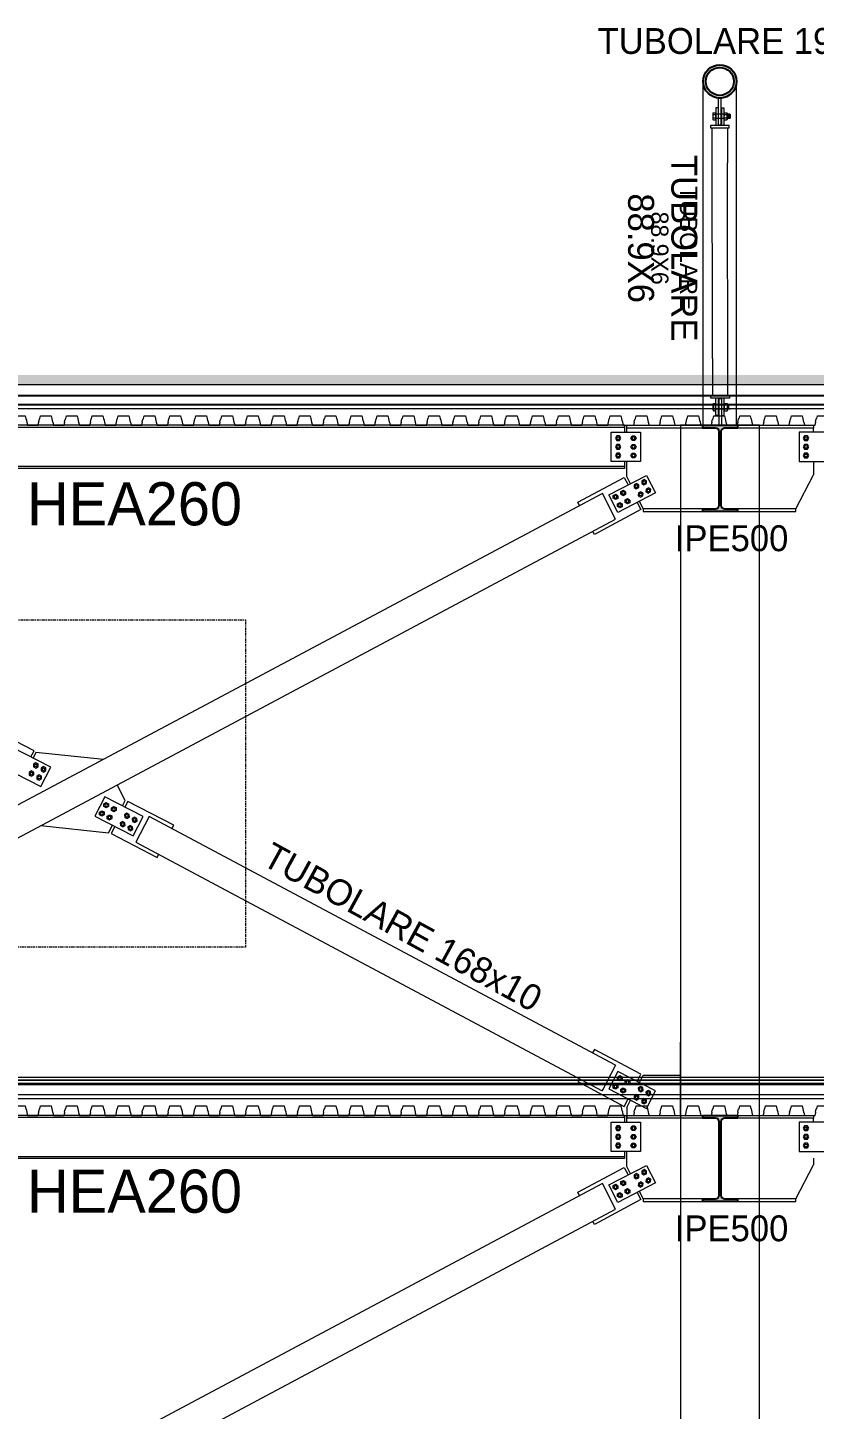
# Model space of a CAD drawing. Header units: millimetres. Extents: x -6949 to 549764, y -83146 to 127128.
# Drawn here: x 284114 to 288671, y 68839 to 76849 of the extents above; entities that cross this region are included whole.
import ezdxf

# ---------------------------------------------------------------- set-up
doc = ezdxf.new("R2010")
doc.units = ezdxf.units.MM
doc.linetypes.add('Centro', pattern=[31.75, 6.35, -4.7625, 15.875, -4.7625])
for name, color, linetype, lineweight in [('armatura', 1, 'Continuous', 15), ('bulloni', 5, 'Continuous', 9), ('fonda', 7, 'Continuous', 18), ('Layer4', 7, 'Continuous', 15), ('LINEA DI SEZIONE', 1, 'Centro', 9), ('piastra', 6, 'Continuous', 18), ('S-BEAM', 5, 'Continuous', 18), ('S-COLS', 7, 'Continuous', 18), ('S-FSTN', 7, 'Continuous', 18), ('SEZIONI acciaio - Steel sections', 7, 'Continuous', 25), ('solaio2', 7, 'Continuous', 9)]:
    doc.layers.add(name, color=color, linetype=linetype, lineweight=lineweight)
doc.layers.add('quote', color=7, linetype='Continuous', lineweight=5, true_color=0x383838)
doc.styles.get("Standard").update_dxf_attribs({"font": ''})
doc.styles.get('Standard').set_extended_font_data('Bahnschrift Light')

# ---------------------------------------------------------------- blocks, each defined once
blk = doc.blocks.new('*U371')
at = {"layer": 'bulloni'}
blk.add_lwpolyline([(-15.6, 0), (-7.8, -13.5), (7.8, -13.5), (15.6, 0), (7.8, 13.5), (-7.8, 13.5)], close=True, dxfattribs=at)
for radius in [9, 7.88]:
    blk.add_circle((0, 0), radius, dxfattribs=at)
blk = doc.blocks.new('*U372')
at = {"color": 0, "linetype": 'ByBlock', "lineweight": -2, "transparency": 16777216}
for p in [(0, 0), (0, -50), (0, -100)]:
    blk.add_blockref('*U371', p, dxfattribs=at)
blk = doc.blocks.new('*U455')
at = {"layer": 'bulloni'}
blk.add_lwpolyline([(-15.6, 0), (-7.8, -13.5), (7.8, -13.5), (15.6, 0), (7.8, 13.5), (-7.8, 13.5)], close=True, dxfattribs=at)
for radius in [9, 7.88]:
    blk.add_circle((0, 0), radius, dxfattribs=at)
blk = doc.blocks.new('*U456')
at = {"color": 0, "linetype": 'ByBlock', "lineweight": -2, "transparency": 16777216}
for p in [(0, 0), (0, -50), (0, -100)]:
    blk.add_blockref('*U455', p, dxfattribs=at)
blk = doc.blocks.new('*U489')
at = {"layer": 'Layer4'}
for points in [[(-109.7, 11.3), (-105.8, 27.5), (-44.2, 27.5), (-40.3, 11.3)], [(-35.1, -10), (-33.5, -8.6), (-35.8, 1.1), (-38.2, 10.8), (-40.3, 11.3)], [(35.1, -10), (33.5, -8.6), (35.8, 1.1), (38.2, 10.8), (40.3, 11.3)], [(40.3, 11.3), (44.2, 27.5), (105.8, 27.5), (109.7, 11.3)], [(-35.1, -10), (-30.7, -27.5), (30.7, -27.5), (35.1, -10)]]:
    blk.add_lwpolyline(points, dxfattribs=at)
blk = doc.blocks.new('*U490')
at = {"layer": 'fonda', "color": 0, "linetype": 'ByBlock', "lineweight": -2, "transparency": 16777216}
for p in [(18300, 0), (18450, 0), (18600, 0), (18750, 0), (18900, 0), (19050, 0), (19200, 0), (19350, 0), (19500, 0), (19650, 0), (19800, 0), (19950, 0), (20100, 0), (20250, 0), (20400, 0), (20550, 0), (20700, 0), (20850, 0), (21000, 0), (21150, 0), (21300, 0), (21450, 0), (21600, 0), (21750, 0), (21900, 0), (22050, 0), (22200, 0), (22350, 0), (22500, 0), (22650, 0), (22800, 0)]:
    blk.add_blockref('*U489', p, dxfattribs=at)
blk = doc.blocks.new('*U491')
at = {"layer": 'Layer4'}
for points in [[(-109.7, 11.3), (-105.8, 27.5), (-44.2, 27.5), (-40.3, 11.3)], [(-35.1, -10), (-33.5, -8.6), (-35.8, 1.1), (-38.2, 10.8), (-40.3, 11.3)], [(35.1, -10), (33.5, -8.6), (35.8, 1.1), (38.2, 10.8), (40.3, 11.3)], [(40.3, 11.3), (44.2, 27.5), (105.8, 27.5), (109.7, 11.3)], [(-35.1, -10), (-30.7, -27.5), (30.7, -27.5), (35.1, -10)]]:
    blk.add_lwpolyline(points, dxfattribs=at)
blk = doc.blocks.new('*U492')
at = {"layer": 'fonda', "color": 0, "linetype": 'ByBlock', "lineweight": -2, "transparency": 16777216}
for p in [(18300, 0), (18450, 0), (18600, 0), (18750, 0), (18900, 0), (19050, 0), (19200, 0), (19350, 0), (19500, 0), (19650, 0), (19800, 0), (19950, 0), (20100, 0), (20250, 0), (20400, 0), (20550, 0), (20700, 0), (20850, 0), (21000, 0), (21150, 0), (21300, 0), (21450, 0), (21600, 0), (21750, 0), (21900, 0), (22050, 0), (22200, 0), (22350, 0), (22500, 0), (22650, 0), (22800, 0)]:
    blk.add_blockref('*U491', p, dxfattribs=at)
blk = doc.blocks.new('*U1689')
at = {"layer": 'quote', "true_color": 0xc7c8ca}
h = blk.add_hatch(color=9, dxfattribs=at)
h.dxf.hatch_style = 1
h.paths.add_polyline_path([(100, 500), (38.5, 500), (-100, 500), (-100, 484), (-26.1, 484, -0.414214), (-5.1, 463), (-5.1, 37, -0.414214), (-26.1, 16), (-100, 16), (-100, 0), (100, 0), (100, 16), (26.1, 16, -0.414214), (5.1, 37), (5.1, 463, -0.414214), (26.1, 484), (100, 484)])
blk = doc.blocks.new('*U1690')
at = {"layer": 'quote', "color": 0, "linetype": 'ByBlock', "lineweight": -2, "transparency": 16777216}
for p in [(22500, 0), (22500, -4000)]:
    blk.add_blockref('*U1689', p, dxfattribs=at)
blk = doc.blocks.new('*U1697')
at = {"layer": 'bulloni'}
blk.add_lwpolyline([(-15.6, 0), (-7.8, -13.5), (7.8, -13.5), (15.6, 0), (7.8, 13.5), (-7.8, 13.5)], close=True, dxfattribs=at)
for radius in [9, 7.88]:
    blk.add_circle((0, 0), radius, dxfattribs=at)
blk = doc.blocks.new('*U1698')
at = {"color": 0, "linetype": 'ByBlock', "lineweight": -2, "transparency": 16777216}
for p in [(0, 0), (0, -50), (0, -100)]:
    blk.add_blockref('*U1697', p, dxfattribs=at)
blk = doc.blocks.new('*U1695')
at = {"layer": 'bulloni'}
blk.add_lwpolyline([(-15.6, 0), (-7.8, -13.5), (7.8, -13.5), (15.6, 0), (7.8, 13.5), (-7.8, 13.5)], close=True, dxfattribs=at)
for radius in [9, 7.88]:
    blk.add_circle((0, 0), radius, dxfattribs=at)
blk = doc.blocks.new('*U1696')
at = {"color": 0, "linetype": 'ByBlock', "lineweight": -2, "transparency": 16777216}
for p in [(0, 0), (0, -50), (0, -100)]:
    blk.add_blockref('*U1695', p, dxfattribs=at)
blk = doc.blocks.new('*U1701')
at = {"layer": 'bulloni'}
blk.add_lwpolyline([(-15.6, 0), (-7.8, -13.5), (7.8, -13.5), (15.6, 0), (7.8, 13.5), (-7.8, 13.5)], close=True, dxfattribs=at)
for radius in [9, 7.88]:
    blk.add_circle((0, 0), radius, dxfattribs=at)
blk = doc.blocks.new('*U1702')
at = {"color": 0, "linetype": 'ByBlock', "lineweight": -2, "transparency": 16777216}
for p in [(0, 0), (0, -50), (0, -100)]:
    blk.add_blockref('*U1701', p, dxfattribs=at)
blk = doc.blocks.new('*U1699')
at = {"layer": 'bulloni'}
blk.add_lwpolyline([(-15.6, 0), (-7.8, -13.5), (7.8, -13.5), (15.6, 0), (7.8, 13.5), (-7.8, 13.5)], close=True, dxfattribs=at)
for radius in [9, 7.88]:
    blk.add_circle((0, 0), radius, dxfattribs=at)
blk = doc.blocks.new('*U1700')
at = {"color": 0, "linetype": 'ByBlock', "lineweight": -2, "transparency": 16777216}
for p in [(0, 0), (0, -50), (0, -100)]:
    blk.add_blockref('*U1699', p, dxfattribs=at)
blk = doc.blocks.new('*U1715')
at = {"layer": 'bulloni'}
blk.add_lwpolyline([(-15.6, 0), (-7.8, -13.5), (7.8, -13.5), (15.6, 0), (7.8, 13.5), (-7.8, 13.5)], close=True, dxfattribs=at)
for radius in [9, 7.88]:
    blk.add_circle((0, 0), radius, dxfattribs=at)
blk = doc.blocks.new('*U1716')
at = {"color": 0, "linetype": 'ByBlock', "lineweight": -2, "transparency": 16777216}
for p in [(0, 0), (50, 0), (0, -54), (50, -54)]:
    blk.add_blockref('*U1715', p, dxfattribs=at)
blk = doc.blocks.new('*U1719')
at = {"layer": 'bulloni'}
blk.add_lwpolyline([(-15.6, 0), (-7.8, -13.5), (7.8, -13.5), (15.6, 0), (7.8, 13.5), (-7.8, 13.5)], close=True, dxfattribs=at)
for radius in [9, 7.88]:
    blk.add_circle((0, 0), radius, dxfattribs=at)
blk = doc.blocks.new('*U1720')
at = {"color": 0, "linetype": 'ByBlock', "lineweight": -2, "transparency": 16777216}
for p in [(0, 0), (50, 0), (0, -54), (50, -54)]:
    blk.add_blockref('*U1719', p, dxfattribs=at)
blk = doc.blocks.new('*U1721')
at = {"layer": 'bulloni'}
blk.add_lwpolyline([(-15.6, 0), (-7.8, -13.5), (7.8, -13.5), (15.6, 0), (7.8, 13.5), (-7.8, 13.5)], close=True, dxfattribs=at)
for radius in [9, 7.88]:
    blk.add_circle((0, 0), radius, dxfattribs=at)
blk = doc.blocks.new('*U1722')
at = {"color": 0, "linetype": 'ByBlock', "lineweight": -2, "transparency": 16777216}
for p in [(0, 0), (50, 0), (0, -54), (50, -54)]:
    blk.add_blockref('*U1721', p, dxfattribs=at)
blk = doc.blocks.new('*U1760')
at = {"layer": 'bulloni'}
blk.add_lwpolyline([(-15.6, 0), (-7.8, -13.5), (7.8, -13.5), (15.6, 0), (7.8, 13.5), (-7.8, 13.5)], close=True, dxfattribs=at)
for radius in [9, 7.88]:
    blk.add_circle((0, 0), radius, dxfattribs=at)
blk = doc.blocks.new('*U1761')
at = {"color": 0, "linetype": 'ByBlock', "lineweight": -2, "transparency": 16777216}
for p in [(0, 0), (50, 0), (0, -54), (50, -54)]:
    blk.add_blockref('*U1760', p, dxfattribs=at)
blk = doc.blocks.new('*U1762')
at = {"layer": 'bulloni'}
blk.add_lwpolyline([(-15.6, 0), (-7.8, -13.5), (7.8, -13.5), (15.6, 0), (7.8, 13.5), (-7.8, 13.5)], close=True, dxfattribs=at)
for radius in [9, 7.88]:
    blk.add_circle((0, 0), radius, dxfattribs=at)
blk = doc.blocks.new('*U1759')
at = {"color": 0, "linetype": 'ByBlock', "lineweight": -2, "transparency": 16777216}
for p in [(0, 0), (50, 0), (0, -54), (50, -54)]:
    blk.add_blockref('*U1762', p, dxfattribs=at)
blk = doc.blocks.new('*U1764')
at = {"layer": 'bulloni'}
blk.add_lwpolyline([(-15.6, 0), (-7.8, -13.5), (7.8, -13.5), (15.6, 0), (7.8, 13.5), (-7.8, 13.5)], close=True, dxfattribs=at)
for radius in [9, 7.88]:
    blk.add_circle((0, 0), radius, dxfattribs=at)
blk = doc.blocks.new('*U1765')
at = {"color": 0, "linetype": 'ByBlock', "lineweight": -2, "transparency": 16777216}
for p in [(0, 0), (50, 0), (0, -54), (50, -54)]:
    blk.add_blockref('*U1764', p, dxfattribs=at)
blk = doc.blocks.new('*U1766')
at = {"layer": 'bulloni'}
blk.add_lwpolyline([(-15.6, 0), (-7.8, -13.5), (7.8, -13.5), (15.6, 0), (7.8, 13.5), (-7.8, 13.5)], close=True, dxfattribs=at)
for radius in [9, 7.88]:
    blk.add_circle((0, 0), radius, dxfattribs=at)
blk = doc.blocks.new('*U1763')
at = {"color": 0, "linetype": 'ByBlock', "lineweight": -2, "transparency": 16777216}
for p in [(0, 0), (50, 0), (0, -54), (50, -54)]:
    blk.add_blockref('*U1766', p, dxfattribs=at)
blk = doc.blocks.new('*U1768')
at = {"layer": 'bulloni'}
blk.add_lwpolyline([(-15.6, 0), (-7.8, -13.5), (7.8, -13.5), (15.6, 0), (7.8, 13.5), (-7.8, 13.5)], close=True, dxfattribs=at)
for radius in [9, 7.88]:
    blk.add_circle((0, 0), radius, dxfattribs=at)
blk = doc.blocks.new('*U1769')
at = {"color": 0, "linetype": 'ByBlock', "lineweight": -2, "transparency": 16777216}
for p in [(0, 0), (50, 0), (0, -54), (50, -54)]:
    blk.add_blockref('*U1768', p, dxfattribs=at)
blk = doc.blocks.new('*U1770')
at = {"layer": 'bulloni'}
blk.add_lwpolyline([(-15.6, 0), (-7.8, -13.5), (7.8, -13.5), (15.6, 0), (7.8, 13.5), (-7.8, 13.5)], close=True, dxfattribs=at)
for radius in [9, 7.88]:
    blk.add_circle((0, 0), radius, dxfattribs=at)
blk = doc.blocks.new('*U1767')
at = {"color": 0, "linetype": 'ByBlock', "lineweight": -2, "transparency": 16777216}
for p in [(0, 0), (50, 0), (0, -54), (50, -54)]:
    blk.add_blockref('*U1770', p, dxfattribs=at)

msp = doc.modelspace()

# ---------------------------------------------------------------- hatches: boundary and pattern name
at = {"layer": 'fonda', "true_color": 0xc7c8ca}
h = msp.add_hatch(dxfattribs=at)
h.set_pattern_fill('GRAVEL', color=9, scale=2)
h.set_pattern_definition([(228.0127875, (-25933.751, 50.8), (-406.40000003, -457.19999997), [6.834429, -676.609673]), (184.969741, (-25938.323, 45.72), (609.599999759, 50.800002894), [11.728094, -1161.080978]), (132.5104471, (-25950.007, 44.704), (508.000000215, -558.799999805), [8.26963, -818.694456]), (267.273689, (-25969.819, 32.004), (50.800000106, 1015.999999995), [10.68009, -1057.3287485]), (292.8336542, (-25970.327, 21.336), (-254.000000021, 609.599999991), [10.472674, -1036.796155]), (357.273689, (-25966.263, 11.684), (-1015.999999995, 50.800000106), [10.68009, -1057.3287485]), (37.6942405, (-25955.595, 11.176), (-660.399999971, -508.000000038), [14.123873, -1398.262306]), (72.2553284, (-25944.419, 19.812), (355.600000096, 1117.59999997), [13.33439, -1320.105132]), (121.4295656, (-25940.355, 32.512), (-406.400000058, 660.399999965), [10.71626, -1060.910914]), (175.2363583, (-25945.943, 41.656), (558.79999999, -50.80000009), [12.234266, -599.478739]), (222.3974378, (-25958.135, 42.672), (-609.5999999805, -558.800000021), [15.821558, -1566.33545]), (138.8140748, (-25919.527, 31.496), (-355.59999998, 304.800000025), [5.400091, -534.6113165]), (171.4692344, (-25923.591, 35.052), (660.400000018, -101.599999885), [10.27364, -1017.09278]), (225, (-25933.75, 36.576), (-7e-15, -50.8), [7.184187, -64.657862]), (203.1985905, (-25937.307, 42.672), (254, 101.59999998), [3.868826, -383.012447]), (291.8014095, (-25940.863, 41.148), (-50.8, 152.4), [5.471312, -268.09506]), (30.9637565, (-25938.831, 36.068), (152.4, 101.6), [8.886393, -287.325963]), (161.565051, (-25931.211, 40.64), (101.6, -50.8), [6.425743, -154.217962]), (16.3895403, (-25970.327, 41.148), (508, 152.4), [9.00176, -891.1765335]), (70.346176, (-25961.691, 43.688), (-203.20000002, -558.799999993), [7.551979, -747.6443136]), (293.1985905, (-25931.211, 50.8), (-101.59999998, 254.00000001), [7.737602, -379.143672]), (343.6104597, (-25928.163, 43.688), (-508.00000001, 152.399999964), [9.00176, -891.1765335]), (339.4439548, (-25970.327, 9.652), (-254, 101.6), [8.680704, -425.354686]), (294.7751406, (-25962.199, 6.604), (-254.000000302, 558.799999863), [7.273442, -720.071868]), (66.8014095, (-25930.703, 0), (101.59999998, 254), [7.737602, -379.143672]), (17.3540246, (-25927.655, 7.112), (-660.399999987, -203.200000043), [8.515655, -843.04752]), (69.4439548, (-25955.595, 0), (-101.6, -254), [4.340352, -429.695038]), (101.3099325, (-25933.751, 0), (-50.8, 203.2), [2.590292, -256.439899]), (165.9637565, (-25934.259, 2.54), (152.4, -50.8), [10.472674, -198.981092]), (186.009006, (-25944.419, 5.08), (507.999999997, 50.800000027), [9.70534, -960.827297]), (303.6900675, (-25938.831, 31.496), (-50.8, 101.6), [7.326478, -175.835527]), (353.1572266, (-25934.767, 25.4), (863.600000005, -101.599999955), [12.791135, -1266.320181]), (60.9453959, (-25922.067, 23.876), (-203.200000006, -355.6), [5.230165, -517.787846]), (90, (-25919.527, 28.45), (-50.8, 50.8), [3.048, -47.752]), (120.2564372, (-25945.435, 6.604), (203.199999975, -355.600000014), [7.057339, -698.6788155]), (48.0127875, (-25948.991, 12.7), (406.400000034, 457.19999997), [13.668858, -669.775244]), (0, (-25939.847, 22.86), (50.8, 50.8), [13.208, -37.592]), (325.3048465, (-25926.639, 22.86), (508.000000192, -355.599999725), [8.032191, -795.1863345]), (254.054604, (-25920.035, 18.288), (-50.8, -203.2), [7.396582, -362.433001]), (207.64597536, (-25922.067, 11.176), (-965.200000035, -507.999999933), [12.042902, -1192.2492885]), (175.42607874, (-25932.735, 5.588), (-660.4, 50.8), [12.740589, -1261.316929])])
h.paths.add_polyline_path([(278165.8, 74834.2), (278165.8, 74779.5), (285665.8, 74779.5), (285665.8, 74834.2)])
h = msp.add_hatch(dxfattribs=at)
h.set_pattern_fill('GRAVEL', color=9, scale=2)
h.set_pattern_definition([(228.0127875, (-22933.751, 50.8), (-406.40000003, -457.19999997), [6.834429, -676.609673]), (184.969741, (-22938.323, 45.72), (609.599999759, 50.800002894), [11.728094, -1161.080978]), (132.5104471, (-22950.007, 44.704), (508.000000215, -558.799999805), [8.26963, -818.694456]), (267.273689, (-22969.819, 32.004), (50.800000106, 1015.999999995), [10.68009, -1057.3287485]), (292.8336542, (-22970.327, 21.336), (-254.000000021, 609.599999991), [10.472674, -1036.796155]), (357.273689, (-22966.263, 11.684), (-1015.999999995, 50.800000106), [10.68009, -1057.3287485]), (37.6942405, (-22955.595, 11.176), (-660.399999971, -508.000000038), [14.123873, -1398.262306]), (72.2553284, (-22944.419, 19.812), (355.600000096, 1117.59999997), [13.33439, -1320.105132]), (121.4295656, (-22940.355, 32.512), (-406.400000058, 660.399999965), [10.71626, -1060.910914]), (175.2363583, (-22945.943, 41.656), (558.79999999, -50.80000009), [12.234266, -599.478739]), (222.3974378, (-22958.135, 42.672), (-609.5999999805, -558.800000021), [15.821558, -1566.33545]), (138.8140748, (-22919.527, 31.496), (-355.59999998, 304.800000025), [5.400091, -534.6113165]), (171.4692344, (-22923.591, 35.052), (660.400000018, -101.599999885), [10.27364, -1017.09278]), (225, (-22933.75, 36.576), (-7e-15, -50.8), [7.184187, -64.657862]), (203.1985905, (-22937.307, 42.672), (254, 101.59999998), [3.868826, -383.012447]), (291.8014095, (-22940.863, 41.148), (-50.8, 152.4), [5.471312, -268.09506]), (30.9637565, (-22938.831, 36.068), (152.4, 101.6), [8.886393, -287.325963]), (161.565051, (-22931.211, 40.64), (101.6, -50.8), [6.425743, -154.217962]), (16.3895403, (-22970.327, 41.148), (508, 152.4), [9.00176, -891.1765335]), (70.346176, (-22961.691, 43.688), (-203.20000002, -558.799999993), [7.551979, -747.6443136]), (293.1985905, (-22931.211, 50.8), (-101.59999998, 254.00000001), [7.737602, -379.143672]), (343.6104597, (-22928.163, 43.688), (-508.00000001, 152.399999964), [9.00176, -891.1765335]), (339.4439548, (-22970.327, 9.652), (-254, 101.6), [8.680704, -425.354686]), (294.7751406, (-22962.199, 6.604), (-254.000000302, 558.799999863), [7.273442, -720.071868]), (66.8014095, (-22930.703, 0), (101.59999998, 254), [7.737602, -379.143672]), (17.3540246, (-22927.655, 7.112), (-660.399999987, -203.200000043), [8.515655, -843.04752]), (69.4439548, (-22955.595, 0), (-101.6, -254), [4.340352, -429.695038]), (101.3099325, (-22933.751, 0), (-50.8, 203.2), [2.590292, -256.439899]), (165.9637565, (-22934.259, 2.54), (152.4, -50.8), [10.472674, -198.981092]), (186.009006, (-22944.419, 5.08), (507.999999997, 50.800000027), [9.70534, -960.827297]), (303.6900675, (-22938.831, 31.496), (-50.8, 101.6), [7.326478, -175.835527]), (353.1572266, (-22934.767, 25.4), (863.600000005, -101.599999955), [12.791135, -1266.320181]), (60.9453959, (-22922.067, 23.876), (-203.200000006, -355.6), [5.230165, -517.787846]), (90, (-22919.527, 28.45), (-50.8, 50.8), [3.048, -47.752]), (120.2564372, (-22945.435, 6.604), (203.199999975, -355.600000014), [7.057339, -698.6788155]), (48.0127875, (-22948.991, 12.7), (406.400000034, 457.19999997), [13.668858, -669.775244]), (0, (-22939.847, 22.86), (50.8, 50.8), [13.208, -37.592]), (325.3048465, (-22926.639, 22.86), (508.000000192, -355.599999725), [8.032191, -795.1863345]), (254.054604, (-22920.035, 18.288), (-50.8, -203.2), [7.396582, -362.433001]), (207.64597536, (-22922.067, 11.176), (-965.200000035, -507.999999933), [12.042902, -1192.2492885]), (175.42607874, (-22932.735, 5.588), (-660.4, 50.8), [12.740589, -1261.316929])])
h.paths.add_polyline_path([(281165.8, 74834.2), (281165.8, 74779.5), (288665.8, 74779.5), (288665.8, 74834.2)])
h = msp.add_hatch(dxfattribs=at)
h.set_pattern_fill('GRAVEL', color=9, scale=2)
h.set_pattern_definition([(228.0127875, (-19933.751, 50.8), (-406.40000003, -457.19999997), [6.834429, -676.609673]), (184.969741, (-19938.323, 45.72), (609.599999759, 50.800002894), [11.728094, -1161.080978]), (132.5104471, (-19950.007, 44.704), (508.000000215, -558.799999805), [8.26963, -818.694456]), (267.273689, (-19969.819, 32.004), (50.800000106, 1015.999999995), [10.68009, -1057.3287485]), (292.8336542, (-19970.327, 21.336), (-254.000000021, 609.599999991), [10.472674, -1036.796155]), (357.273689, (-19966.263, 11.684), (-1015.999999995, 50.800000106), [10.68009, -1057.3287485]), (37.6942405, (-19955.595, 11.176), (-660.399999971, -508.000000038), [14.123873, -1398.262306]), (72.2553284, (-19944.419, 19.812), (355.600000096, 1117.59999997), [13.33439, -1320.105132]), (121.4295656, (-19940.355, 32.512), (-406.400000058, 660.399999965), [10.71626, -1060.910914]), (175.2363583, (-19945.943, 41.656), (558.79999999, -50.80000009), [12.234266, -599.478739]), (222.3974378, (-19958.135, 42.672), (-609.5999999805, -558.800000021), [15.821558, -1566.33545]), (138.8140748, (-19919.527, 31.496), (-355.59999998, 304.800000025), [5.400091, -534.6113165]), (171.4692344, (-19923.591, 35.052), (660.400000018, -101.599999885), [10.27364, -1017.09278]), (225, (-19933.75, 36.576), (-7e-15, -50.8), [7.184187, -64.657862]), (203.1985905, (-19937.307, 42.672), (254, 101.59999998), [3.868826, -383.012447]), (291.8014095, (-19940.863, 41.148), (-50.8, 152.4), [5.471312, -268.09506]), (30.9637565, (-19938.831, 36.068), (152.4, 101.6), [8.886393, -287.325963]), (161.565051, (-19931.211, 40.64), (101.6, -50.8), [6.425743, -154.217962]), (16.3895403, (-19970.327, 41.148), (508, 152.4), [9.00176, -891.1765335]), (70.346176, (-19961.691, 43.688), (-203.20000002, -558.799999993), [7.551979, -747.6443136]), (293.1985905, (-19931.211, 50.8), (-101.59999998, 254.00000001), [7.737602, -379.143672]), (343.6104597, (-19928.163, 43.688), (-508.00000001, 152.399999964), [9.00176, -891.1765335]), (339.4439548, (-19970.327, 9.652), (-254, 101.6), [8.680704, -425.354686]), (294.7751406, (-19962.199, 6.604), (-254.000000302, 558.799999863), [7.273442, -720.071868]), (66.8014095, (-19930.703, 0), (101.59999998, 254), [7.737602, -379.143672]), (17.3540246, (-19927.655, 7.112), (-660.399999987, -203.200000043), [8.515655, -843.04752]), (69.4439548, (-19955.595, 0), (-101.6, -254), [4.340352, -429.695038]), (101.3099325, (-19933.751, 0), (-50.8, 203.2), [2.590292, -256.439899]), (165.9637565, (-19934.259, 2.54), (152.4, -50.8), [10.472674, -198.981092]), (186.009006, (-19944.419, 5.08), (507.999999997, 50.800000027), [9.70534, -960.827297]), (303.6900675, (-19938.831, 31.496), (-50.8, 101.6), [7.326478, -175.835527]), (353.1572266, (-19934.767, 25.4), (863.600000005, -101.599999955), [12.791135, -1266.320181]), (60.9453959, (-19922.067, 23.876), (-203.200000006, -355.6), [5.230165, -517.787846]), (90, (-19919.527, 28.45), (-50.8, 50.8), [3.048, -47.752]), (120.2564372, (-19945.435, 6.604), (203.199999975, -355.600000014), [7.057339, -698.6788155]), (48.0127875, (-19948.991, 12.7), (406.400000034, 457.19999997), [13.668858, -669.775244]), (0, (-19939.847, 22.86), (50.8, 50.8), [13.208, -37.592]), (325.3048465, (-19926.639, 22.86), (508.000000192, -355.599999725), [8.032191, -795.1863345]), (254.054604, (-19920.035, 18.288), (-50.8, -203.2), [7.396582, -362.433001]), (207.64597536, (-19922.067, 11.176), (-965.200000035, -507.999999933), [12.042902, -1192.2492885]), (175.42607874, (-19932.735, 5.588), (-660.4, 50.8), [12.740589, -1261.316929])])
h.paths.add_polyline_path([(284165.8, 74834.2), (284165.8, 74779.5), (291665.8, 74779.5), (291665.8, 74834.2)])
h = msp.add_hatch(dxfattribs=at)
h.set_pattern_fill('GRAVEL', color=9, scale=2)
h.set_pattern_definition([(228.0127875, (-16933.751, 50.8), (-406.40000003, -457.19999997), [6.834429, -676.609673]), (184.969741, (-16938.323, 45.72), (609.599999759, 50.800002894), [11.728094, -1161.080978]), (132.5104471, (-16950.007, 44.704), (508.000000215, -558.799999805), [8.26963, -818.694456]), (267.273689, (-16969.819, 32.004), (50.800000106, 1015.999999995), [10.68009, -1057.3287485]), (292.8336542, (-16970.327, 21.336), (-254.000000021, 609.599999991), [10.472674, -1036.796155]), (357.273689, (-16966.263, 11.684), (-1015.999999995, 50.800000106), [10.68009, -1057.3287485]), (37.6942405, (-16955.595, 11.176), (-660.399999971, -508.000000038), [14.123873, -1398.262306]), (72.2553284, (-16944.419, 19.812), (355.600000096, 1117.59999997), [13.33439, -1320.105132]), (121.4295656, (-16940.355, 32.512), (-406.400000058, 660.399999965), [10.71626, -1060.910914]), (175.2363583, (-16945.943, 41.656), (558.79999999, -50.80000009), [12.234266, -599.478739]), (222.3974378, (-16958.135, 42.672), (-609.5999999805, -558.800000021), [15.821558, -1566.33545]), (138.8140748, (-16919.527, 31.496), (-355.59999998, 304.800000025), [5.400091, -534.6113165]), (171.4692344, (-16923.591, 35.052), (660.400000018, -101.599999885), [10.27364, -1017.09278]), (225, (-16933.75, 36.576), (-7e-15, -50.8), [7.184187, -64.657862]), (203.1985905, (-16937.307, 42.672), (254, 101.59999998), [3.868826, -383.012447]), (291.8014095, (-16940.863, 41.148), (-50.8, 152.4), [5.471312, -268.09506]), (30.9637565, (-16938.831, 36.068), (152.4, 101.6), [8.886393, -287.325963]), (161.565051, (-16931.211, 40.64), (101.6, -50.8), [6.425743, -154.217962]), (16.3895403, (-16970.327, 41.148), (508, 152.4), [9.00176, -891.1765335]), (70.346176, (-16961.691, 43.688), (-203.20000002, -558.799999993), [7.551979, -747.6443136]), (293.1985905, (-16931.211, 50.8), (-101.59999998, 254.00000001), [7.737602, -379.143672]), (343.6104597, (-16928.163, 43.688), (-508.00000001, 152.399999964), [9.00176, -891.1765335]), (339.4439548, (-16970.327, 9.652), (-254, 101.6), [8.680704, -425.354686]), (294.7751406, (-16962.199, 6.604), (-254.000000302, 558.799999863), [7.273442, -720.071868]), (66.8014095, (-16930.703, 0), (101.59999998, 254), [7.737602, -379.143672]), (17.3540246, (-16927.655, 7.112), (-660.399999987, -203.200000043), [8.515655, -843.04752]), (69.4439548, (-16955.595, 0), (-101.6, -254), [4.340352, -429.695038]), (101.3099325, (-16933.751, 0), (-50.8, 203.2), [2.590292, -256.439899]), (165.9637565, (-16934.259, 2.54), (152.4, -50.8), [10.472674, -198.981092]), (186.009006, (-16944.419, 5.08), (507.999999997, 50.800000027), [9.70534, -960.827297]), (303.6900675, (-16938.831, 31.496), (-50.8, 101.6), [7.326478, -175.835527]), (353.1572266, (-16934.767, 25.4), (863.600000005, -101.599999955), [12.791135, -1266.320181]), (60.9453959, (-16922.067, 23.876), (-203.200000006, -355.6), [5.230165, -517.787846]), (90, (-16919.527, 28.45), (-50.8, 50.8), [3.048, -47.752]), (120.2564372, (-16945.435, 6.604), (203.199999975, -355.600000014), [7.057339, -698.6788155]), (48.0127875, (-16948.991, 12.7), (406.400000034, 457.19999997), [13.668858, -669.775244]), (0, (-16939.847, 22.86), (50.8, 50.8), [13.208, -37.592]), (325.3048465, (-16926.639, 22.86), (508.000000192, -355.599999725), [8.032191, -795.1863345]), (254.054604, (-16920.035, 18.288), (-50.8, -203.2), [7.396582, -362.433001]), (207.64597536, (-16922.067, 11.176), (-965.200000035, -507.999999933), [12.042902, -1192.2492885]), (175.42607874, (-16932.735, 5.588), (-660.4, 50.8), [12.740589, -1261.316929])])
h.paths.add_polyline_path([(287165.8, 74834.2), (287165.8, 74779.5), (294665.8, 74779.5), (294665.8, 74834.2)])
at = {"layer": 'quote', "true_color": 0xc7c8ca}
h = msp.add_hatch(color=9, dxfattribs=at)
h.dxf.hatch_style = 1
h.paths.add_polyline_path([(288026.6, 76538.3), (288026.6, 76535.1, 0.991363), (288220.3, 76536.8, 0.99194)])
h.paths.add_polyline_path([(288204.3, 76536.8, -1), (288042.6, 76536.8, -1)], flags=16)
at = {"layer": 'S-FSTN', "true_color": 0xc7c8ca}
h = msp.add_hatch(dxfattribs=at)
h.set_pattern_fill('GRAVEL', color=9, scale=2.8, angle=53)
h.paths.add_polyline_path([(282624.8, 74793.4), (300165.1, 74753.4), (300763.1, 74753.4), (300763.1, 74813.4), (265083.2, 74813.4), (265083.9, 74753.4)])

# ---------------------------------------------------------------- linework, layer by layer
msp.add_line((300165.8, 74713.4), (265083.8, 74713.4))
at = {"color": 0, "lineweight": 9}
for points in [[(265083.8, 74779.5), (303665.8, 74779.5), (303665.8, 74713.4), (265083.8, 74713.4)], [(265083.8, 70764.8), (303665.8, 70764.8), (303665.8, 70748.4), (265083.8, 70748.4)], [(265083.8, 70748.4), (303665.8, 70748.4), (303665.8, 70728.4), (265083.8, 70728.4)]]:
    msp.add_lwpolyline(points, close=True, dxfattribs=at)
msp.add_lwpolyline([(303665.8, 74713.4), (265083.8, 74713.4), (265083.8, 74663.4), (303665.8, 74663.4)], close=True)
msp.add_lwpolyline([(265083.8, 70663.4), (265083.8, 70723.4), (303665.8, 70723.4), (303665.8, 70663.4), (265083.8, 70663.4)], dxfattribs=at)
at = {"layer": 'armatura'}
for points in [[(265113.8, 74640.4), (303644.1, 74640.4)], [(265113.8, 70640.4), (303644.1, 70640.4)]]:
    msp.add_lwpolyline(points, dxfattribs=at)
at = {"layer": 'bulloni'}
for p, q in [((288083.1, 76352.7), (288084.7, 76355.2)), ((288083.1, 76352.7), (288083.1, 76316.2)), ((288084.7, 76355.2), (288097.4, 76355.2)), ((288084.7, 76344.8), (288097.4, 76344.8)), ((288097.4, 76355.2), (288097.4, 76313.7)), ((288097.4, 76351.1), (288098.1, 76351.1)), ((288098.1, 76351.1), (288098.1, 76317.8)), ((288147.4, 76346.4), (288099.4, 76346.4)), ((288147.4, 76352.7), (288149.1, 76355.2)), ((288147.4, 76352.7), (288147.4, 76316.2)), ((288149.1, 76355.2), (288164.7, 76355.2)), ((288149.1, 76344.8), (288164.7, 76344.8)), ((288166.4, 76352.7), (288164.7, 76355.2)), ((288166.4, 76352.7), (288166.4, 76316.2)), ((288181.7, 76346.4), (288166.4, 76346.4)), ((288169, 76325.8), (288168, 76343.1)), ((288172.2, 76327.8), (288171.4, 76341.1)), ((288175.6, 76325.8), (288174.7, 76343.1)), ((288178.9, 76327.8), (288178.1, 76341.1)), ((288181.7, 76346.4), (288183.1, 76345.1)), ((288181.7, 76346.4), (288181.7, 76322.4)), ((288183.1, 76345.1), (288183.1, 76323.8)), ((288083.1, 76316.2), (288084.7, 76313.7)), ((288097.4, 76324), (288084.7, 76324)), ((288084.7, 76313.7), (288097.4, 76313.7)), ((288097.4, 76317.8), (288098.1, 76317.8)), ((288147.4, 76322.4), (288099.4, 76322.4)), ((288147.4, 76316.2), (288149.1, 76313.7)), ((288164.7, 76324), (288149.1, 76324)), ((288149.1, 76313.7), (288164.7, 76313.7)), ((288166.4, 76316.2), (288164.7, 76313.7)), ((288181.7, 76322.4), (288166.4, 76322.4)), ((288183.1, 76323.8), (288181.7, 76322.4)), ((288084.5, 74667.2), (288086.1, 74669.7)), ((288084.5, 74630.6), (288084.5, 74667.2)), ((288086.1, 74669.7), (288098.8, 74669.7)), ((288098.8, 74659.3), (288086.1, 74659.3)), ((288098.8, 74628.1), (288098.8, 74669.7)), ((288098.8, 74665.6), (288099.5, 74665.6)), ((288099.5, 74632.2), (288099.5, 74665.6)), ((288148.8, 74660.9), (288100.8, 74660.9)), ((288148.8, 74667.2), (288150.5, 74669.7)), ((288148.8, 74630.6), (288148.8, 74667.2)), ((288150.5, 74669.7), (288166.1, 74669.7)), ((288166.1, 74659.3), (288150.5, 74659.3)), ((288167.8, 74667.2), (288166.1, 74669.7)), ((288167.8, 74630.6), (288167.8, 74667.2)), ((288183.1, 74660.9), (288167.8, 74660.9)), ((288170.4, 74657.6), (288169.4, 74640.2)), ((288173.6, 74655.6), (288172.8, 74642.2)), ((288084.5, 74630.6), (288086.1, 74628.1)), ((288086.1, 74638.5), (288098.8, 74638.5)), ((288086.1, 74628.1), (288098.8, 74628.1)), ((288098.8, 74632.2), (288099.5, 74632.2)), ((288148.8, 74636.9), (288100.8, 74636.9)), ((288148.8, 74630.6), (288150.5, 74628.1)), ((288150.5, 74638.5), (288166.1, 74638.5)), ((288150.5, 74628.1), (288166.1, 74628.1)), ((288167.8, 74630.6), (288166.1, 74628.1)), ((288183.1, 74636.9), (288167.8, 74636.9))]:
    msp.add_line(p, q, dxfattribs=at)
for centre, radius, start, end in [((288092, 76350), 8.9, 144.26215, 215.73785), ((288116.1, 76334.4), 33.1, 161.68582, 198.31418), ((288099.4, 76347.8), 1.33, 180, 270), ((288156.3, 76350), 8.9, 144.26215, 215.73785), ((288180.5, 76334.4), 33.1, 161.68582, 198.31418), ((288157.5, 76350), 8.9, 324.26215, 35.73785), ((288133.3, 76334.4), 33.1, 341.68582, 18.31418), ((288092, 76318.8), 8.9, 144.26215, 215.73785), ((288099.4, 76321.1), 1.33, 90, 180), ((288156.3, 76318.8), 8.9, 144.26215, 215.73785), ((288157.5, 76318.8), 8.9, 324.26215, 35.73785), ((288093.4, 74664.5), 8.9, 144.26215, 215.73785), ((288117.5, 74648.9), 33.1, 161.68582, 198.31418), ((288100.8, 74662.2), 1.33, 180, 270), ((288157.7, 74664.5), 8.9, 144.26215, 215.73785), ((288181.9, 74648.9), 33.1, 161.68582, 198.31418), ((288158.9, 74664.5), 8.9, 324.26215, 35.73785), ((288134.7, 74648.9), 33.1, 341.68582, 18.31418), ((288093.4, 74633.3), 8.9, 144.26215, 215.73785), ((288100.8, 74635.6), 1.33, 90, 180), ((288157.7, 74633.3), 8.9, 144.26215, 215.73785), ((288158.9, 74633.3), 8.9, 324.26215, 35.73785)]:
    msp.add_arc(centre, radius, start, end, dxfattribs=at)
at = {"layer": 'LINEA DI SEZIONE'}
msp.add_lwpolyline([(283393.8, 73415), (285375.9, 73415), (285375.9, 71517.7), (283393.8, 71517.7)], close=True, dxfattribs=at)
at = {"layer": 'piastra'}
for p, q in [((287583.8, 74503.4), (287583.8, 74527.4)), ((288665.8, 74503.4), (288665.8, 74527.4)), ((287583.8, 74247.6), (287583.8, 74333.4)), ((288665.8, 74333.4), (288665.8, 74256.1)), ((287480.6, 74140.3), (287699.1, 74253.2)), ((287605.8, 74205), (287583.8, 74247.6)), ((287699.1, 74253.2), (287751.4, 74151.9)), ((288564.2, 74059.4), (288665.8, 74256.1)), ((287532.9, 74039), (287480.6, 74140.3)), ((287751.4, 74151.9), (287532.9, 74039)), ((287680.2, 74059.4), (287658.2, 74103.7)), ((284150.8, 72656.9), (283884.3, 72794.6)), ((284132.2, 72621), (284150.8, 72656.9)), ((284162.2, 72646.4), (284145.5, 72614.1)), ((284162.2, 72646.4), (284162.2, 72646.4)), ((284561.2, 72390.4), (284503.4, 72278.4)), ((284783.3, 72275.6), (284561.2, 72390.4)), ((284663.4, 72337.6), (284679, 72367.9)), ((284679, 72367.9), (284679, 72367.9)), ((284503.4, 72278.4), (284725.5, 72163.7)), ((284725.5, 72163.7), (284783.3, 72275.6)), ((284582.6, 72181.3), (284605.6, 72225.7)), ((284599.6, 72181.5), (284599.6, 72181.5)), ((287583.8, 70589.2), (287583.8, 70523.4)), ((287583.8, 70503.4), (287583.8, 70527.4)), ((288665.8, 70503.4), (288665.8, 70527.4)), ((287583.8, 70247.6), (287583.8, 70333.4)), ((287480.6, 70140.3), (287699.1, 70253.2)), ((287605.8, 70205), (287583.8, 70247.6)), ((287699.1, 70253.2), (287751.4, 70151.9)), ((288564.2, 70059.4), (288665.8, 70256.1)), ((288665.8, 70294.8), (288665.8, 70256.1)), ((287532.9, 70039), (287480.6, 70140.3)), ((287751.4, 70151.9), (287532.9, 70039)), ((287680.2, 70059.4), (287658.2, 70103.7))]:
    msp.add_line(p, q, dxfattribs=at)
for points in [[(288115.4, 76285), (288115.4, 76439.9)], [(288115.4, 76439.9), (288131.4, 76439.9)], [(288131.4, 76285), (288131.4, 76439.9)], [(288113.4, 76383.8), (288099.4, 76383.8), (288099.4, 76281.8)], [(288113.4, 76383.9), (288113.4, 76383.9), (288113.4, 76281.8)], [(288133.4, 76383.9), (288133.4, 76383.9), (288133.4, 76281.8)], [(288133.4, 76383.8), (288147.4, 76383.8), (288147.4, 76281.8)], [(288115.4, 76285), (288131.4, 76285)], [(288114.8, 74599.5), (288100.8, 74599.5), (288100.8, 74701.6)], [(288114.8, 74599.4), (288114.8, 74599.4), (288114.8, 74701.6)], [(288116.8, 74698.4), (288116.8, 74543.4)], [(288116.8, 74698.4), (288132.8, 74698.4)], [(288132.8, 74698.4), (288132.8, 74543.4)], [(288134.8, 74599.4), (288134.8, 74599.4), (288134.8, 74701.6)], [(288134.8, 74599.5), (288148.8, 74599.5), (288148.8, 74701.6)], [(288098.7, 74527.4), (287583.8, 74527.4), (287583.8, 74543.4), (288665.8, 74543.4), (288665.8, 74527.4), (288150.9, 74527.4)], [(287310.4, 74077.5), (287300, 74097.5), (287570.1, 74241.5), (287592.5, 74198.1)], [(287644.8, 74096.8), (287666.5, 74055), (287396.4, 73911), (287387.4, 73928.5)], [(288098.7, 74059.4), (287680.2, 74059.4), (287680.2, 74043.4), (288564.2, 74043.4), (288564.2, 74059.4), (288150.9, 74059.4)], [(284553, 72606.8), (284553, 72606.8), (284162.2, 72646.4)], [(284679, 72367.9), (284631.9, 72458.9)], [(284949.6, 72205.3), (284960, 72225.3), (284693.5, 72363), (284676.8, 72330.7)], [(284190.5, 72223.5), (284190.5, 72223.5), (284582.6, 72181.3)], [(284618.9, 72218.8), (284597.1, 72176.5), (284863.6, 72038.8), (284872.7, 72056.3)], [(287644.8, 70740), (287666.5, 70781.9), (287396.4, 70925.9), (287386.1, 70905.8)], [(287309.1, 70756.9), (287300, 70739.3), (287570.1, 70595.3), (287592.5, 70638.7)], [(287480.6, 70696.6), (287480.6, 70696.6), (287699.1, 70583.7), (287751.4, 70684.9), (287532.9, 70797.9), (287480.6, 70696.6)], [(287658.2, 70733.1), (287680.2, 70775.8), (287896.3, 70775.8)], [(287583.8, 70589.2), (287605.8, 70631.9)], [(288098.7, 70527.4), (287583.8, 70527.4), (287583.8, 70543.4), (288665.8, 70543.4), (288665.8, 70527.4), (288150.9, 70527.4)], [(287310.4, 70077.5), (287300, 70097.5), (287570.1, 70241.5), (287592.5, 70198.1)], [(287644.8, 70096.8), (287666.5, 70055), (287396.4, 69911), (287387.4, 69928.5)], [(288098.7, 70059.4), (287680.2, 70059.4), (287680.2, 70043.4), (288564.2, 70043.4), (288564.2, 70059.4), (288150.9, 70059.4)]]:
    msp.add_lwpolyline(points, dxfattribs=at)
for points in [[(288069, 76281.8), (288069, 76267.8), (288177.9, 76267.8), (288177.9, 76281.8)], [(288070.4, 74701.6), (288070.4, 74715.6), (288179.3, 74715.6), (288179.3, 74701.6)], [(287493.8, 74503.4), (287663.8, 74503.4), (287663.8, 74333.4), (287493.8, 74333.4)], [(288752.4, 74503.4), (288582.4, 74503.4), (288582.4, 74333.4), (288752.4, 74333.4)], [(284247.7, 72561.3), (284025.6, 72676.1), (283967.8, 72564.1), (284189.9, 72449.4)], [(287493.8, 70503.4), (287663.8, 70503.4), (287663.8, 70333.4), (287493.8, 70333.4)], [(288752.4, 70503.4), (288582.4, 70503.4), (288582.4, 70333.4), (288752.4, 70333.4)]]:
    msp.add_lwpolyline(points, close=True, dxfattribs=at)
at = {"layer": 'S-BEAM'}
for p, q in [((288027.7, 74543.4), (288026.6, 76538.3)), ((288220.2, 74543.4), (288220.2, 76537.3)), ((287570.4, 74543.4), (281175.8, 74543.4)), ((287570.4, 74530.9), (281175.8, 74530.9)), ((287570.4, 74543.4), (287570.4, 74503.4)), ((287570.4, 74333.4), (287570.4, 74293.4)), ((281175.8, 74305.9), (287570.4, 74305.9)), ((287570.4, 74293.4), (281175.8, 74293.4)), ((287442.8, 74148.1), (281231.2, 70835.2)), ((287519.8, 73999.1), (287442.8, 74148.1)), ((281308.2, 70686.2), (287519.8, 73999.1)), ((284740.2, 72127), (287441.4, 70686.4)), ((287518.4, 70835.2), (287441.4, 70686.2)), ((287441.7, 70686.8), (287446.3, 70695.7)), ((287570.4, 70543.4), (281175.8, 70543.4)), ((287570.4, 70530.9), (281175.8, 70530.9)), ((287570.4, 70543.4), (287570.4, 70503.4)), ((287570.4, 70333.4), (287570.4, 70293.4)), ((288124.8, 70305.9), (288124.8, 70329.9)), ((288124.8, 70329.9), (288124.8, 70305.9)), ((288124.8, 70305.9), (288124.8, 70329.9)), ((288124.8, 70329.9), (288124.8, 70305.9)), ((281175.8, 70305.9), (287570.4, 70305.9)), ((287570.4, 70293.4), (281175.8, 70293.4)), ((288124.8, 70305.9), (288124.8, 70293.4)), ((288124.8, 70305.9), (288124.8, 70293.4)), ((287442.8, 70148.1), (281231.2, 66835.2)), ((287519.8, 69999.1), (287442.8, 70148.1)), ((281308.2, 66686.2), (287519.8, 69999.1))]:
    msp.add_line(p, q, dxfattribs=at)
for points in [[(288079, 76267.8), (288167.9, 76267.8), (288167.9, 76065.5)], [(288080.4, 74931.3), (288079, 76267.8)], [(288080.4, 74715.6), (288169.3, 74715.6), (288167.9, 76065.5)], [(288080.4, 74931.3), (288080.4, 74715.6)], [(287518.4, 70835.2), (284817.2, 72275.9), (284740.2, 72127)]]:
    msp.add_lwpolyline(points, dxfattribs=at)
at = {"layer": 'S-COLS'}
for p, q in [((287896.3, 74543.4), (287896.3, 62563.4)), ((288353.3, 74543.4), (287896.3, 74543.4)), ((288353.3, 62563.4), (288353.3, 74543.4))]:
    msp.add_line(p, q, dxfattribs=at)
at = {"layer": 'S-FSTN'}
for p, q in [((284960, 72225.3), (284960, 72225.3)), ((284867.2, 72045.8), (284867.2, 72045.8)), ((287896.3, 70549.4), (287896.3, 70967.6)), ((287896.3, 70770.5), (287896.3, 70740.5))]:
    msp.add_line(p, q, dxfattribs=at)
at = {"layer": 'SEZIONI acciaio - Steel sections'}
for points in [[(288024.8, 74543.4), (288224.8, 74543.4), (288224.8, 74527.4), (288150.9, 74527.4, 0.414214), (288129.9, 74506.4), (288129.9, 74080.4, 0.414214), (288150.9, 74059.4), (288224.8, 74059.4), (288224.8, 74043.4), (288024.8, 74043.4), (288024.8, 74059.4), (288098.7, 74059.4, 0.414214), (288119.7, 74080.4), (288119.7, 74506.4, 0.414214), (288098.7, 74527.4), (288024.8, 74527.4)], [(288024.8, 70543.4), (288224.8, 70543.4), (288224.8, 70527.4), (288150.9, 70527.4, 0.414214), (288129.9, 70506.4), (288129.9, 70080.4, 0.414214), (288150.9, 70059.4), (288224.8, 70059.4), (288224.8, 70043.4), (288024.8, 70043.4), (288024.8, 70059.4), (288098.7, 70059.4, 0.414214), (288119.7, 70080.4), (288119.7, 70506.4, 0.414214), (288098.7, 70527.4), (288024.8, 70527.4)]]:
    msp.add_lwpolyline(points, format="xyb", close=True, dxfattribs=at)
for radius in [96.8, 80.8]:
    msp.add_circle((288123.4, 76536.8), radius, dxfattribs=at)
at = {"layer": 'solaio2'}
msp.add_lwpolyline([(265083.8, 74543.4), (265083.8, 74663.4), (303665.8, 74663.4), (303665.8, 74561), (303665.8, 74543.4), (303613.3, 74543.4), (303609, 74561)], dxfattribs=at)

# ---------------------------------------------------------------- block references
for name, p in [('*U1698', (287533.8, 74468.4)), ('*U456', (288622.4, 74468.4)), ('*U1702', (287533.8, 70468.4)), ('*U372', (288622.4, 70468.4))]:
    msp.add_blockref(name, p)
at = {"xscale": -1}
for name, p in [('*U1696', (287623.8, 74468.4)), ('*U1700', (287623.8, 70468.4))]:
    msp.add_blockref(name, p, dxfattribs=at)
for name, p, rotation in [('*U1763', (287544.2, 74080.3), 207.3238914211313), ('*U1720', (284543.5, 72293.7), 152.6761095661622), ('*U1761', (287519.2, 70710.4), 152.6761095661622), ('*U1767', (287544.2, 70080.3), 207.3238914211313)]:
    msp.add_blockref(name, p, dxfattribs=dict(at, rotation=rotation))
for name, p, rotation in [('*U1765', (287709.4, 74165.7), 207.3238904338378), ('*U1716', (284180.7, 72501.4), 152.6761085788687), ('*U1722', (284708.7, 72208.3), 152.6761085788687), ('*U1759', (287684.5, 70625), 152.6761085788687), ('*U1769', (287709.4, 70165.7), 207.3238904338378)]:
    msp.add_blockref(name, p, dxfattribs=dict(rotation=rotation))
at = {"layer": 'fonda'}
for name, p in [('*U492', (265844.1, 74570.9)), ('*U490', (265844.1, 70570.9))]:
    msp.add_blockref(name, p, dxfattribs=at)
at = {"layer": 'quote'}
msp.add_blockref('*U1690', (265624.8, 74043.4), dxfattribs=at)

# ---------------------------------------------------------------- texts
at = {"layer": 'quote', "attachment_point": 1}
for s, width, insert, char_height in [('TUBOLARE 193x16', 2404.483, (287415, 76846.4), 150), ('HEA260', 854.219, (284110.6, 74213.7), 250), ('IPE500', 854.219, (287862.3, 73963.7), 150), ('HEA260', 854.219, (284110.6, 70229), 250), ('IPE500', 854.219, (287862.3, 69963.7), 150)]:
    msp.add_mtext_dynamic_manual_height_columns(s, width=width, gutter_width=1, heights=[0], dxfattribs=dict(at, insert=insert, char_height=char_height))
for s, width, insert, char_height, rotation in [('\\pxqc;TUBOLARE 88.9X6', 854.219, (287992.4, 75997.4), 150, 270), ('\\pxqc;TUBOLARE 88.9X6', 854.219, (287992.4, 75997.4), 100, 270), ('TUBOLARE 168x10', 2259.31, (285535.4, 72132.1), 150, 331.31317)]:
    msp.add_mtext_dynamic_manual_height_columns(s, width=width, gutter_width=1, heights=[0], dxfattribs=dict(at, insert=insert, char_height=char_height, rotation=rotation))

doc.saveas('drawing.dxf')
